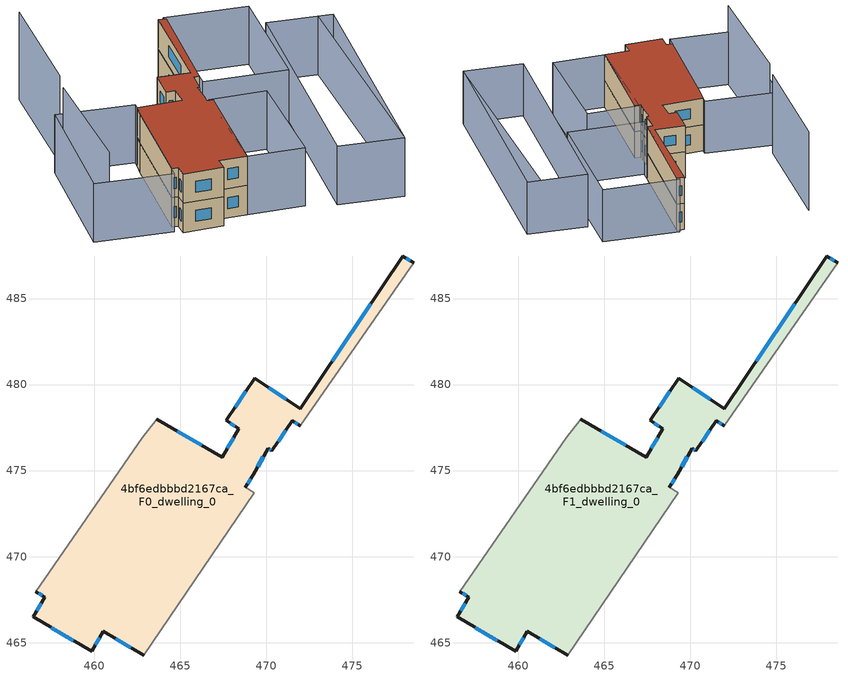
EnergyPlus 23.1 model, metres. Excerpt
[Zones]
4bf6edbbbd2167ca_F0_dwelling_0
 floor ground (EU_floor_Construction): 478.56,487.07 471.98,477.61 471.5,477.91 470.32,476.14 470.1,476.29 469.23,474.75 468.78,474.02 469.3,473.72 462.86,464.28 460.52,465.66 459.84,464.5 456.45,466.5 457.13,467.65 456.59,467.96 462.77,476.89 463.64,477.98 467.44,475.78 468.39,477.43 467.68,477.91 469.33,480.38 471.97,478.6 477.92,487.47 z0
 wall outside (EU_wall_Construction): 478.56,487.07 477.92,487.47 471.97,478.6 469.33,480.38 467.68,477.91 468.39,477.43 467.44,475.78 463.64,477.98 / 468.78,474.02 469.23,474.75 470.1,476.29 470.32,476.14 471.5,477.91 471.98,477.61 / 456.59,467.96 457.13,467.65 456.45,466.5 459.84,464.5 460.52,465.66 462.86,464.28 z0:3
 wall adiabatic (EU_wall_Construction): 471.98,477.61 478.56,487.07 / 462.86,464.28 469.3,473.72 468.78,474.02 / 463.64,477.98 462.77,476.89 456.59,467.96 z0:3
 window (EU_Window_Construction): 476.06,484.71 473.82,481.37 / 478.36,487.2 478.12,487.35 / 471.65,477.81 471.83,477.7 / 470.69,476.69 471.13,477.36 / 470.17,476.24 470.25,476.19 / 469.5,475.23 469.83,475.81 / 468.92,474.25 469.09,474.52 / 461.25,465.23 462.13,464.71 / 460.05,464.86 460.31,465.3 / 457.51,465.88 458.79,465.12 / 456.92,467.29 456.66,466.86 / 456.76,467.87 456.96,467.75 / 466.25,476.47 464.82,477.29 / 468.09,476.92 467.73,476.3 / 467.9,477.76 468.17,477.58 / 468.81,479.61 468.19,478.68 / 471.15,479.16 470.15,479.82 z0.93:2.07
4bf6edbbbd2167ca_F1_dwelling_0
 floor to 4bf6edbbbd2167ca_F0_dwelling_0 (EU_floor_Construction): 478.56,487.07 471.98,477.61 471.5,477.91 470.32,476.14 470.1,476.29 469.23,474.75 468.78,474.02 469.3,473.72 462.86,464.28 460.52,465.66 459.84,464.5 456.45,466.5 457.13,467.65 456.59,467.96 462.77,476.89 463.64,477.98 467.44,475.78 468.39,477.43 467.67,477.91 469.33,480.38 471.97,478.6 477.92,487.47 z3
 wall outside (EU_wall_Construction): 478.56,487.07 477.92,487.47 471.97,478.6 469.33,480.38 467.68,477.91 468.39,477.43 467.44,475.78 463.64,477.98 / 468.78,474.02 469.23,474.75 470.1,476.29 470.32,476.14 471.5,477.91 471.98,477.61 / 456.59,467.96 457.13,467.65 456.45,466.5 459.84,464.5 460.52,465.66 462.86,464.28 z3:6
 wall adiabatic (EU_wall_Construction): 471.98,477.61 478.56,487.07 / 462.86,464.28 469.3,473.72 468.78,474.02 / 463.64,477.98 462.77,476.89 456.59,467.96 z3:6
 window (EU_Window_Construction): 476.06,484.71 473.82,481.37 / 478.36,487.2 478.12,487.35 / 471.65,477.81 471.83,477.7 / 470.69,476.69 471.13,477.36 / 470.17,476.24 470.25,476.19 / 469.5,475.23 469.83,475.81 / 468.92,474.25 469.09,474.52 / 461.25,465.23 462.13,464.71 / 460.05,464.86 460.31,465.3 / 457.51,465.88 458.79,465.12 / 456.92,467.29 456.66,466.86 / 456.76,467.87 456.96,467.75 / 466.25,476.47 464.82,477.29 / 468.09,476.92 467.73,476.3 / 467.9,477.76 468.17,477.58 / 468.81,479.61 468.19,478.68 / 471.15,479.16 470.15,479.82 z3.93:5.07
 roof outside (EU_roof_Construction): 469.3,473.72 468.78,474.02 469.23,474.75 470.1,476.29 470.32,476.14 471.5,477.91 471.98,477.61 478.56,487.07 477.92,487.47 471.97,478.6 469.33,480.38 467.68,477.91 468.39,477.43 467.44,475.78 463.64,477.98 462.77,476.89 456.59,467.96 457.13,467.65 456.45,466.5 459.84,464.5 460.52,465.66 462.86,464.28 z6
shading: 474.84,455.65 487.77,476.8 / 488.97,476.02 474.81,455.6 / 474.81,455.6 469.6,459.22 / 469.6,459.22 483.76,479.64 / 483.76,479.64 488.97,476.02 / 473.71,471.1 467.53,461.33 / 467.53,461.33 462.86,464.28 / 462.86,464.28 469.04,474.05 / 469.04,474.05 473.71,471.1 / 464,478.49 456.03,467.16 / 456.03,467.16 449.81,471.54 / 449.81,471.54 457.78,482.87 / 457.78,482.87 464,478.49 / 485.29,482.91 478.11,472.16 / 478.11,472.16 471.36,476.67 / 471.36,476.67 478.55,487.42 / 478.55,487.42 485.29,482.91 z0:6; 457.92,481.98 451.04,470.72 / 466.59,494.48 459.49,483.71 z0:9
[Building]
EU S2 Campaign: North Axis=0; Terrain=City; Solar Distribution=FullExterior
[Site:Location]
Montreal-Trudeau.Intl.AP: Latitude=45.4667; Longitude=-73.75; Time Zone=-5; Elevation=36
[SizingPeriod:WeatherFileDays]
AnnualSizingPeriod: Begin Month=1; Begin Day of Month=1; End Month=12; End Day of Month=31; Day of Week for Start Day=Monday; Use Weather File Daylight Saving Period=No; Use Weather File Rain and Snow Indicators=No
[MATERIAL]
EU_InternalMass_Material: Roughness=MediumRough; Thickness=0.1; Conductivity=1; Density=1800; Specific Heat=900; Thermal Absorptance=0.9; Solar Absorptance=0.7; Visible Absorptance=0.7
[MATERIAL:NOMASS] Roughness=MediumRough; Thermal Absorptance=0.9; Solar Absorptance=0.7; Visible Absorptance=0.7
Name | Thermal Resistance
EU_wall_NoMass; EU_floor_NoMass | 1.51479
EU_roof_NoMass | 2.84114
[WINDOWMATERIAL:SIMPLEGLAZINGSYSTEM]
EU_Window_SimpleGlazing: UFactor=3.53504; Solar Heat Gain Coefficient=0.8; Visible Transmittance=0.8
[CONSTRUCTION]
EU_wall_Construction: EU_wall_NoMass
EU_roof_Construction: EU_roof_NoMass
EU_floor_Construction: EU_floor_NoMass
EU_Window_Construction: EU_Window_SimpleGlazing
EU_InternalMass_Construction: EU_InternalMass_Material
[ZONE] Type=1; Multiplier=1; Ceiling Height=autocalculate; Floor Area=autocalculate; Part of Total Floor Area=Yes
Name | Volume
4bf6edbbbd2167ca_F0_dwelling_0 | 341.839
4bf6edbbbd2167ca_F1_dwelling_0 | 341.84
[INTERNALMASS] Construction=EU_InternalMass_Construction; Surface Area=113.946
Name | Zone or ZoneList
4bf6edbbbd2167ca_F0_dwelling_0_EU_InternalMass | 4bf6edbbbd2167ca_F0_dwelling_0
4bf6edbbbd2167ca_F1_dwelling_0_EU_InternalMass | 4bf6edbbbd2167ca_F1_dwelling_0
[OTHEREQUIPMENT] Fuel Type=Electricity; Design Level Calculation Method=Watts/Area; Power per Zone Floor Area=1; Fraction Latent=0; Fraction Radiant=0; Fraction Lost=0; Carbon Dioxide Generation Rate=0; EndUse Subcategory=EU_Step8_InternalGains
Name | Zone or ZoneList or Space or SpaceList | Schedule
EU_Step8_InternalGain_4bf6edbbbd2167ca_F0_dwelling_0_f000 | 4bf6edbbbd2167ca_F0_dwelling_0 | EU_Step8_GainSchedule_4bf6edbbbd2167ca_F0_dwelling_0_f000
EU_Step8_InternalGain_4bf6edbbbd2167ca_F1_dwelling_0_f000 | 4bf6edbbbd2167ca_F1_dwelling_0 | EU_Step8_GainSchedule_4bf6edbbbd2167ca_F1_dwelling_0_f000
[ZONEVENTILATION:DESIGNFLOWRATE] Schedule=EU_AlwaysOn; Design Flow Rate Calculation Method=AirChanges/Hour; Air Changes per Hour=0.775154; Ventilation Type=Natural; Fan Pressure Rise=0; Fan Total Efficiency=1; Constant Term Coefficient=1; Temperature Term Coefficient=0; Velocity Term Coefficient=0; Velocity Squared Term Coefficient=0; Minimum Indoor Temperature=-100; Maximum Indoor Temperature=100; Delta Temperature=-100; Minimum Outdoor Temperature=-100; Maximum Outdoor Temperature=100; Maximum Wind Speed=40
Name | Zone or ZoneList or Space or SpaceList
EU_ConstantAir_4bf6edbbbd2167ca_F0_dwelling_0 | 4bf6edbbbd2167ca_F0_dwelling_0
EU_ConstantAir_4bf6edbbbd2167ca_F1_dwelling_0 | 4bf6edbbbd2167ca_F1_dwelling_0
[HVACTEMPLATE:THERMOSTAT] Constant Heating Setpoint=20; Constant Cooling Setpoint=50
EU_HeatOnly_4bf6edbbbd2167ca_F0_dwelling_0; EU_HeatOnly_4bf6edbbbd2167ca_F1_dwelling_0
[HVACTEMPLATE:ZONE:IDEALLOADSAIRSYSTEM] System Availability Schedule=EU_AlwaysOn; Maximum Heating Supply Air Temperature=50; Minimum Cooling Supply Air Temperature=13; Maximum Heating Supply Air Humidity Ratio=0.0156; Minimum Cooling Supply Air Humidity Ratio=0.0077; Heating Limit=NoLimit; Cooling Limit=NoLimit; Heating Availability Schedule=EU_AlwaysOn; Cooling Availability Schedule=EU_CoolingOff; Dehumidification Control Type=ConstantSensibleHeatRatio; Cooling Sensible Heat Ratio=0.7; Dehumidification Setpoint=60; Humidification Control Type=None; Humidification Setpoint=30; Outdoor Air Method=None; Outdoor Air Flow Rate per Person=0.00944; Outdoor Air Flow Rate per Zone Floor Area=0; Outdoor Air Flow Rate per Zone=0; Demand Controlled Ventilation Type=None; Outdoor Air Economizer Type=NoEconomizer; Heat Recovery Type=None; Sensible Heat Recovery Effectiveness=0.7; Latent Heat Recovery Effectiveness=0.65
Name | Template Thermostat
4bf6edbbbd2167ca_F0_dwelling_0 | EU_HeatOnly_4bf6edbbbd2167ca_F0_dwelling_0
4bf6edbbbd2167ca_F1_dwelling_0 | EU_HeatOnly_4bf6edbbbd2167ca_F1_dwelling_0
[SIZING:ZONE] Zone Cooling Design Supply Air Temperature Input Method=SupplyAirTemperature; Zone Cooling Design Supply Air Temperature=13; Zone Heating Design Supply Air Temperature Input Method=SupplyAirTemperature; Zone Heating Design Supply Air Temperature=50; Zone Cooling Design Supply Air Humidity Ratio=0.008; Zone Heating Design Supply Air Humidity Ratio=0.008; Cooling Design Air Flow Method=DesignDay; Cooling Design Air Flow Rate=0; Cooling Minimum Air Flow per Zone Floor Area=0.000762; Cooling Minimum Air Flow=0; Cooling Minimum Air Flow Fraction=0.2; Heating Design Air Flow Method=DesignDay; Heating Design Air Flow Rate=0; Heating Maximum Air Flow per Zone Floor Area=0.002032; Heating Maximum Air Flow=0.141576; Heating Maximum Air Flow Fraction=0.3; Account for Dedicated Outdoor Air System=No; Dedicated Outdoor Air System Control Strategy=NeutralSupplyAir; Dedicated Outdoor Air Low Setpoint Temperature for Design=autosize; Dedicated Outdoor Air High Setpoint Temperature for Design=autosize; Zone Load Sizing Method=Sensible Load Only No Latent Load; Zone Latent Cooling Design Supply Air Humidity Ratio Input Method=HumidityRatioDifference; Zone Cooling Design Supply Air Humidity Ratio Difference=0.005; Zone Latent Heating Design Supply Air Humidity Ratio Input Method=HumidityRatioDifference; Zone Humidification Design Supply Air Humidity Ratio Difference=0.005
4bf6edbbbd2167ca_F0_dwelling_0; 4bf6edbbbd2167ca_F1_dwelling_0
[SCHEDULE:CONSTANT]
Name | Hourly Value
EU_AlwaysOn | 1
EU_CoolingOff | 0
[SCHEDULE:FILE] Column Number=1; Rows to Skip at Top=0; Number of Hours of Data=8760; Column Separator=Comma; Interpolate to Timestep=No; Minutes per Item=60; Adjust Schedule for Daylight Savings=Yes
Name | File
EU_Step8_GainSchedule_4bf6edbbbd2167ca_F0_dwelling_0_f000 | ../../schedules/4bf6edbbbd2167ca/4bf6edbbbd2167ca_F0_dwelling_0_f000_gain.csv
EU_Step8_GainSchedule_4bf6edbbbd2167ca_F1_dwelling_0_f000 | ../../schedules/4bf6edbbbd2167ca/4bf6edbbbd2167ca_F1_dwelling_0_f000_gain.csv
